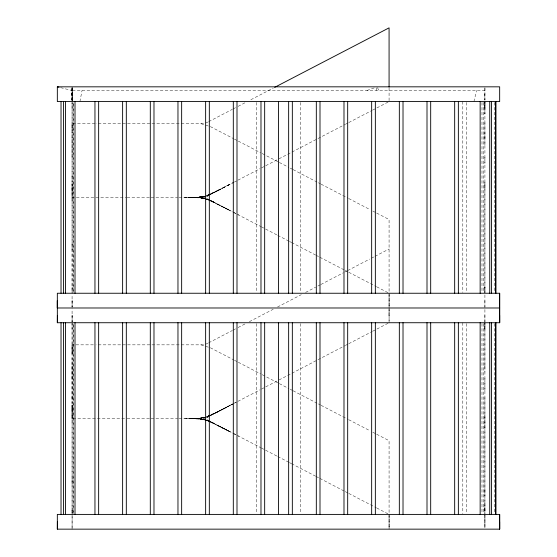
<?xml version="1.0" encoding="UTF-8"?>
<svg xmlns="http://www.w3.org/2000/svg" width="557" height="557" viewBox="0 0 557 557"><rect width="100%" height="100%" fill="white"/><g stroke="black" fill="none" stroke-linecap="round" stroke-linejoin="round"><path stroke-width="0.42" stroke-dasharray="2.79 2.09" d="M72.097 190.703L72.104 183.998L72.083 197.408L126.293 197.408M60.616 87.644L72.083 90.513L72.138 99.87L72.097 87.644L72.083 101.569L72.083 86.829L72.083 292.376M72.097 483.49L72.097 477.314M72.083 512.858L72.09 405.162L72.083 418.572L126.293 418.572M72.09 398.457L72.09 358.248M72.097 353.653L72.083 323.506L72.09 328.915M72.104 315.359L72.083 321.911L72.083 308.808M72.104 300.613L72.083 307.172L72.083 294.883M72.097 243.785L72.083 293.247L72.132 287.064M72.083 527.514L72.09 508.221M72.09 409.298L72.083 344.846L95.212 344.846M72.097 353.646L72.097 347.464M72.083 321.911L72.09 315.359M72.083 307.172L72.09 300.613M72.083 529.15L72.132 508.221M72.097 411.86L72.104 405.155L72.083 418.572M389.078 322.733L389.065 294.883M376.671 213.066L389.078 219.521L389.078 307.986M376.671 434.23L389.078 440.684L389.078 529.15L389.071 515.225M389.078 514.403L389.078 527.514M484.896 188.12L484.903 181.937M484.91 144.855L484.903 120.117M484.917 87.644L484.903 113.934L484.917 102.342M484.91 366.012L484.91 181.951M484.91 138.672L484.91 132.489M484.917 515.225L484.917 527.514L484.903 502.038M72.09 99.856L72.083 86.829L72.09 96.041M72.083 101.569L72.104 94.196M72.083 157.227L72.083 102.342L72.09 107.759M72.083 249.968L72.083 123.689L95.212 123.689M72.083 378.384L72.097 366.019M484.917 514.403L484.917 527.514M484.896 107.752L484.917 101.569L484.855 107.752M484.896 328.915L484.917 322.733L484.855 328.915M72.09 99.988L72.083 90.513L484.917 90.513M389.002 315.359L389.071 308.808M72.09 93.917L72.104 93.005L72.138 99.856M79.93 101.569L82.039 90.513M473.923 101.569L476.583 90.513M376.135 90.513L376.964 87.56M207.058 196.405L209.724 194.873M207.058 417.569L209.724 416.03M208.729 121.635L232.339 109.36M233.049 108.991L237.359 106.742M238.09 106.366L245.526 102.495M250.887 99.71L273.209 88.103M206.508 196.51L209.307 195.054M210.003 194.692L236.356 180.99M237.86 180.203L259.959 168.715M261.435 167.949L277.539 159.574M278.994 158.815L344.832 124.58M345.319 124.329L348.271 122.791M348.766 122.533L371.839 110.537M372.577 110.154L376.254 108.239M376.908 107.898L389.078 101.569L389.078 87.943M208.729 342.799L232.339 330.517M233.049 330.148L237.359 327.906M238.09 327.523L245.526 323.659M249.355 321.668L273.209 309.267M277.525 307.018L301.267 294.674M305.598 292.425L315.603 287.224M317.866 286.04L320.129 284.864M320.888 284.474L343.335 272.798M344.755 272.06L346.962 270.911M347.7 270.528L369.751 259.061M371.247 258.281L374.241 256.728M374.993 256.338L389.078 249.014M230.083 405.412L233.856 403.442L217.905 411.658M206.508 417.673L209.307 416.218M210.003 415.849L236.356 402.154M237.86 401.367L259.959 389.872M261.435 389.106L277.539 380.73M278.994 379.978L344.832 345.744M345.319 345.486L348.271 343.954M348.766 343.697L371.839 331.7M372.577 331.311L376.254 329.403M376.908 329.062L388.403 323.081M219.117 189.937L212.523 193.265L233.863 182.278M234.615 181.881L236.126 181.102M224.158 408.469L230.159 405.357L212.523 414.422L225.167 407.961L218.079 411.588M218.079 190.431L230.159 184.193M217.905 190.494L230.083 184.235M223.998 187.382L210.581 194.135M223.998 408.546L210.483 415.313M218.636 190.16L210.24 194.275L218.908 190.028M218.636 411.317L210.24 415.438L218.908 411.191M206.884 195.493L217.996 190.459M217.996 411.623L206.884 416.657M217.836 411.707L210.393 415.264M209.801 194.477L206.689 195.834L209.543 194.56M209.801 415.64L206.689 416.998L209.543 415.724M206.661 195.841L209.523 194.588M206.661 417.005L209.523 415.752M208.06 121.983L204.154 123.689L95.999 123.689M208.06 343.14L204.154 344.846L95.999 344.846M210.581 415.299L212.14 414.624M206.619 195.834L209.773 194.477M210.511 194.156L212.14 193.46M206.529 416.991L209.641 415.675M206.744 195.549L209.662 194.393M210.393 194.101L211.681 193.585M206.744 416.713L209.662 415.55M366.966 90.513L374.819 87.679M205.289 196.127L198.779 197.234L190.821 197.429L203.11 198.139L205.846 198.926M205.289 417.29L198.779 418.398L190.821 418.586L203.11 419.296L205.846 420.089M199.03 197.178L205.561 196.134L198.779 197.234L192.499 197.373L199.03 197.178L205.735 196.161L199.274 197.157L205.909 196.175L198.96 197.185L191.998 197.366L198.459 197.303L184.451 197.408L195.396 197.408M199.03 418.342L205.561 417.297L198.779 418.398L192.499 418.53L199.03 418.342L205.735 417.325L199.274 418.321L205.944 417.318L199.086 418.335M198.306 197.408L205.805 196.872M198.306 418.572L205.805 418.035M198.96 418.349L191.608 418.572M208.603 199.775L213.324 201.954L207.636 199.288L201.745 197.763L195.361 197.498L201.293 197.839M209.014 421.127L213.686 423.306L207.636 420.451L201.745 418.92L195.361 418.662L201.293 419.003M191.998 197.366L198.793 197.255L184.833 197.401M198.793 418.418L184.833 418.565M184.451 418.565L195.396 418.572M127.107 197.408L150.641 197.408M151.072 197.408L177.558 197.408M178.881 197.408L201.014 197.408L206.362 198.229M127.107 418.572L150.641 418.572M151.072 418.572L177.558 418.572M178.881 418.572L201.014 418.572L206.362 419.393M201.119 197.805L205.972 199.03L201.195 197.826L189.331 197.429L201.119 197.805L204.593 198.717M189.45 197.415L195.228 197.484M189.45 418.579L201.119 418.961L204.593 419.874M203.674 198.25L196.343 197.519M203.674 419.414L196.343 418.683M201.745 197.763L195.625 197.491L201.94 197.881L204.454 198.536M201.745 418.92L195.625 418.648L201.94 419.045L204.454 419.7M195.235 418.669L201.195 418.982L205.993 420.201L201.119 418.961M196.057 197.512L201.94 197.881L204.44 198.571M196.057 418.676L201.94 419.045L204.44 419.734M196.677 197.526L202.163 197.951L206.201 198.995M196.677 418.69L202.163 419.115M205.296 198.752L208.221 199.719M205.296 419.915L208.221 420.876M201.195 197.826L204.468 198.682M201.195 418.982L204.468 419.846M205.881 198.94L202.741 198.062L207.998 199.601M206.668 199.162L208.234 199.601M205.881 420.103L202.741 419.226L207.998 420.765M206.668 420.326L208.234 420.765M206.57 199.148L208.75 199.824M206.57 420.312L208.75 420.981M201 123.689L210.727 126.78L233.717 138.735M201 344.846L210.727 347.944L233.717 359.892M207.072 199.371L212.349 201.752L208.875 200.186M207.072 420.535L212.349 422.916L208.875 421.343M223.197 207.093L209.084 200.269M223.197 428.256L209.084 421.433M208.318 199.928L206.793 199.239L208.179 199.866M208.318 421.092L206.793 420.403L208.179 421.029M208.603 420.932L213.324 423.118M209.014 199.963L213.686 202.142L209.968 200.402M208.979 199.963L219.43 205.067M208.979 421.127L224.763 428.96M210.268 200.541L214.194 202.414M210.268 421.698L214.194 423.571M217.529 204.266L228.871 209.968M217.529 425.423L228.871 431.132L218.574 425.799M213.15 201.871L229.261 210.156L223.817 207.343M213.15 423.035L223.991 428.584M218.393 425.729L229.261 431.313L223.817 428.507M223.629 207.274L232.617 211.904M228.119 430.749L232.617 433.061M233.369 212.287L238.681 215.037M233.369 433.45L238.681 436.201M234.441 139.111L237.512 140.712M238.285 141.109L260.62 152.722M262.152 153.516L265.202 155.111M266.733 155.904L278.639 162.094M279.363 162.47L288.805 167.379M290.246 168.13L292.397 169.244M293.107 169.62L316.989 182.035M318.374 182.759L320.428 183.824M321.111 184.179L347.965 198.146M348.689 198.522L370.078 209.641M372.814 211.068L375.898 212.67M207.065 198.598L233.063 212.113M233.16 212.161L260.885 226.581M261.282 226.79L277.038 234.984M277.748 235.353L289.153 241.285M289.487 241.453L291.304 242.399M291.596 242.553L315.603 255.036M316.091 255.287L319.168 256.888M319.885 257.264L344.79 270.215M345.291 270.472L348.229 272.004M348.773 272.282L376.26 286.577M376.762 286.834L389.078 293.247M234.441 360.275L237.512 361.869M238.285 362.273L260.62 373.886M262.152 374.68L265.202 376.267M266.733 377.061L278.639 383.251M279.363 383.634L288.805 388.542M290.246 389.294L292.397 390.408M293.107 390.777L316.989 403.198M318.374 403.916L320.428 404.988M321.111 405.343L347.965 419.31M348.689 419.686L370.078 430.805M372.814 432.225L375.898 433.833M207.065 419.762L233.063 433.276M233.16 433.325L260.885 447.744M261.282 447.953L277.038 456.148M277.748 456.51L289.153 462.442M289.487 462.616L291.304 463.563M291.596 463.716L315.603 476.2M316.091 476.451L319.168 478.052M319.885 478.421L344.79 491.371M345.291 491.636L348.229 493.161M348.773 493.446L376.26 507.74M376.762 507.998L388.361 514.027M377.507 87.56L378.837 90.513M72.097 87.644L72.215 94.196M484.827 94.196L484.896 99.933L484.917 87.56M484.855 287.064L484.91 292.474L484.903 287.064M484.855 508.221L484.903 512.858L484.91 396.932M72.083 123.689L72.125 130.387M72.083 344.846L72.125 351.551M484.91 157.22L484.903 163.389M484.903 300.613L484.917 307.172M484.903 315.359L484.917 321.911M484.91 378.377L484.91 390.742M72.097 200.506L72.09 183.998M72.097 175.775L72.097 181.958M72.097 396.939L72.097 403.122M72.097 415.48L72.097 421.663M494.296 102.439L494.296 292.376M494.296 323.603L494.296 513.54M484.917 101.569L484.917 292.39M484.917 322.733L484.917 513.547M484.896 366.005L484.896 372.187M484.896 415.466L484.896 427.832M484.903 489.673L484.903 495.855M483.796 102.439L483.796 292.376M483.796 323.603L483.796 513.54M481.986 102.439L481.986 292.376M481.986 323.603L481.986 513.54M466.488 102.439L466.488 292.376M466.488 323.603L466.488 513.54M462.804 101.569L462.804 292.474M462.804 322.733L462.804 513.547M389.078 293.623L389.078 321.939M300.62 102.425L300.62 292.39M300.62 323.589L300.62 513.547M256.387 102.425L256.387 292.39M256.387 323.589L256.387 513.547M72.083 322.733L72.083 513.54M236.126 402.265L234.615 403.052L236.126 402.265M209.731 415.654L206.619 416.998L209.773 415.64M209.69 194.49L206.529 195.827L209.641 194.511M205.944 196.155L199.086 197.171L205.909 196.196M191.754 197.38L191.079 197.408L198.605 197.317L191.754 197.38M191.754 418.537L191.079 418.572L198.605 418.481L191.754 418.537M73.204 292.376L73.204 102.439L73.176 292.376M73.204 513.54L73.204 323.603L73.176 513.54"/><path stroke-width="0.84" d="M57.336 307.986L57.336 293.247L499.664 293.247L499.664 322.733L57.336 322.733L57.336 307.986L57.343 300.613L57.336 307.986L499.664 307.986L499.664 293.247M57.336 529.15L57.336 514.403L499.664 514.403L499.664 529.15L57.336 529.15L57.392 521.777M499.657 315.359L499.664 322.733L499.664 307.986M499.657 521.777L499.664 529.15L499.664 514.403M57.336 322.733L57.392 315.359M274.65 87.358L389.078 27.85L389.078 87.087M57.336 86.829L499.664 86.829L499.664 101.569L57.336 101.569L57.336 86.829L58.979 87.233M495.974 101.569L495.974 293.247M495.974 322.733L495.974 514.403M495.452 101.569L495.452 293.247M495.452 322.733L495.452 514.403M491.58 101.569L491.58 293.247M491.58 322.733L491.58 514.403M489.749 101.569L489.749 293.247M489.749 322.733L489.749 514.403M480.155 101.569L480.155 293.247M480.155 322.733L480.155 514.403M458.362 101.569L458.362 293.247M458.362 322.733L458.362 514.403M454.672 101.569L454.672 293.247M454.672 322.733L454.672 514.403M430.686 101.569L430.686 293.247M430.686 322.733L430.686 514.403M427.003 101.569L427.003 293.247M427.003 322.733L427.003 514.403M403.017 101.569L403.017 293.247M403.017 322.733L403.017 514.403M399.334 101.569L399.334 293.247M399.334 322.733L399.334 514.403M375.348 101.569L375.348 293.247M375.348 322.733L375.348 514.403M371.658 101.569L371.658 293.247M371.658 322.733L371.658 514.403M347.679 101.569L347.679 293.247M347.679 322.733L347.679 514.403M343.989 101.569L343.989 293.247M343.989 322.733L343.989 514.403M320.003 101.569L320.003 293.247M320.003 322.733L320.003 514.403M316.32 101.569L316.32 293.247M316.32 322.733L316.32 514.403M292.334 101.569L292.334 293.247M292.334 322.733L292.334 514.403M288.651 101.569L288.651 293.247M288.651 322.733L288.651 514.403M278.5 101.569L278.5 293.247M278.5 322.733L278.5 514.403M264.666 101.569L264.666 293.247M264.666 322.733L264.666 514.403M260.982 101.569L260.982 293.247M260.982 322.733L260.982 514.403M236.997 101.569L236.997 293.247M236.997 322.733L236.997 514.403M233.306 101.569L233.306 293.247M233.306 322.733L233.306 514.403M209.328 101.569L209.328 293.247M209.328 322.733L209.328 514.403M205.637 101.569L205.637 293.247M205.637 322.733L205.637 514.403M181.652 101.569L181.652 293.247M181.652 322.733L181.652 514.403M177.968 101.569L177.968 293.247M177.968 322.733L177.968 514.403M153.983 101.569L153.983 293.247M153.983 322.733L153.983 514.403M150.299 101.569L150.299 293.247M150.299 322.733L150.299 514.403M126.314 101.569L126.314 293.247M126.314 322.733L126.314 514.403M122.624 101.569L122.624 293.247M122.624 322.733L122.624 514.403M98.645 101.569L98.645 293.247M98.645 322.733L98.645 514.403M94.955 101.569L94.955 293.247M94.955 322.733L94.955 514.403M75.014 101.569L75.014 293.247M75.014 322.733L75.014 514.403M65.42 101.569L65.42 293.247M65.42 322.733L65.42 514.403M63.589 101.569L63.589 293.247M63.589 322.733L63.589 514.403M61.026 101.569L61.026 293.247M61.026 322.733L61.026 514.403"/></g></svg>
